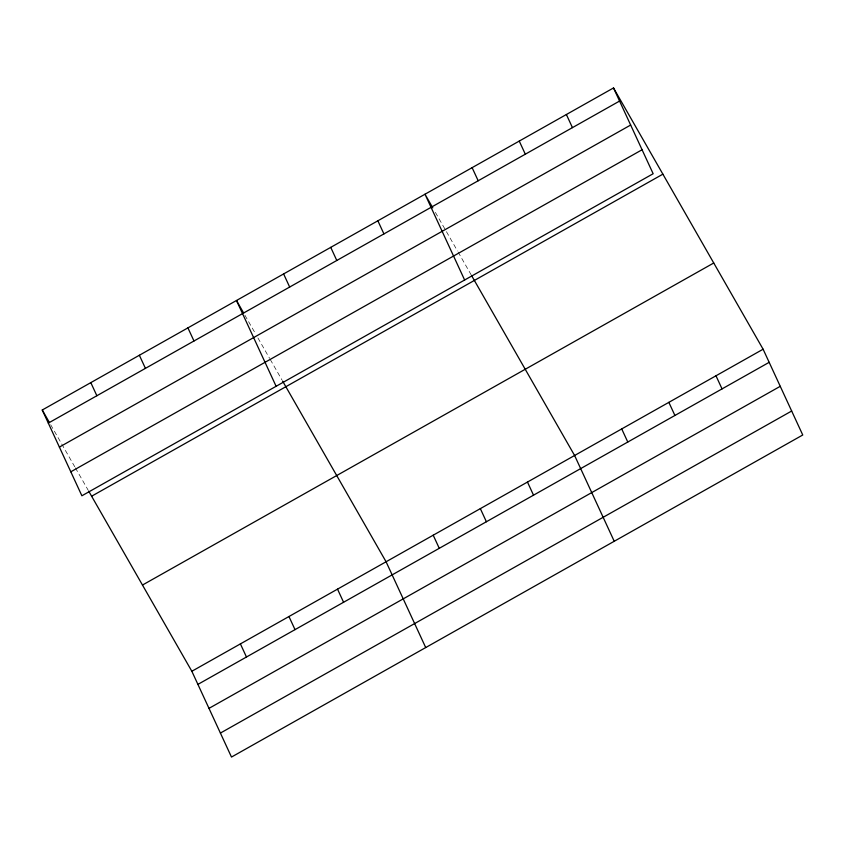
<?xml version="1.0" encoding="UTF-8"?>
<svg xmlns="http://www.w3.org/2000/svg" width="845" height="845" viewBox="0 0 845 845"><rect width="100%" height="100%" fill="white"/><g stroke="black" fill="none" stroke-linecap="round" stroke-linejoin="round"><path stroke-width="0.63" stroke-dasharray="4.22 3.17" d="M435.386 212.38L445.78 230.527M446.435 231.657L457.472 250.944M458.127 252.085L471.119 274.773M244.923 315.248L255.317 333.405M257.915 337.937L269.608 358.364M270.263 359.495L281.945 379.912M50.689 424.75L74.73 466.725M75.374 467.855L88.366 490.544"/><path stroke-width="1.27" d="M613.512 87.943L653.153 173.732L81.891 495.783L42.25 410.005L613.512 87.943L763.109 349.217L802.75 434.995L231.488 757.057L191.847 671.268L89.021 491.684M48.313 423.113L619.575 101.062M59.393 447.1L630.655 125.039M70.811 471.806L642.073 149.755M91.619 496.216L662.881 174.165M142.478 585.046L713.74 262.996M191.847 671.268L763.109 349.217M197.91 684.387L769.172 362.325M208.99 708.363L780.252 386.313M220.408 733.069L791.67 411.019M432.788 207.838L424.993 194.223L464.634 280.012M471.763 275.903L574.6 455.487L614.23 541.275M243.624 312.977L236.484 300.503L276.114 386.292M282.6 381.053L386.08 561.767L425.711 647.555M42.25 410.005L49.39 422.479M715.979 375.782L722.042 388.901M566.382 114.519L572.445 127.627M668.849 402.347L674.912 415.465M519.252 141.083L525.315 154.202M621.719 428.922L627.782 442.041M472.123 167.659L478.185 180.767M527.47 482.062L533.522 495.17M377.863 220.798L383.926 233.907M480.34 508.627L486.393 521.745M330.744 247.363L336.796 260.482M433.21 535.202L439.263 548.31M283.614 273.938L289.666 287.046M337.525 589.145L343.577 602.263M187.917 327.881L193.98 340.989M288.958 616.523L295.021 629.631M139.362 355.249L145.424 368.367M240.402 643.89L246.465 657.009M90.806 382.627L96.869 395.745"/></g></svg>
